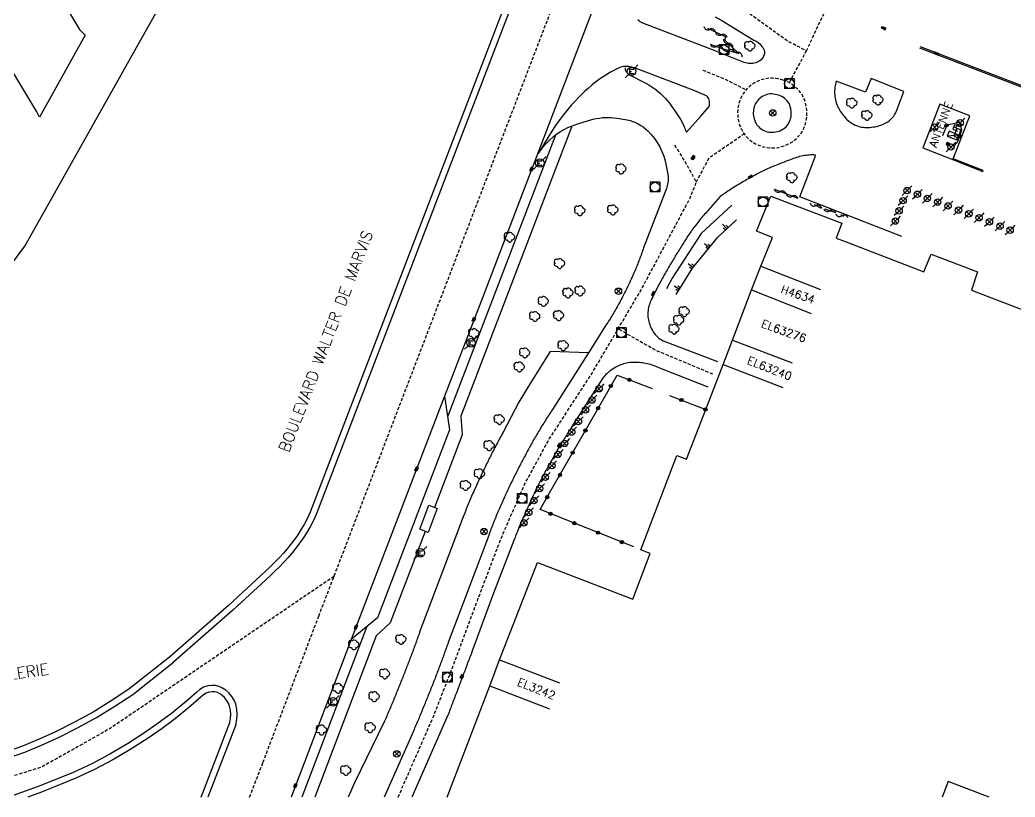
# Model space of a CAD drawing. Header units: millimetres. Extents: x 80999 to 82003, y 144000 to 145000.
# Drawn here: x 81649.6 to 81805.1, y 144000 to 144121.4 of the extents above; entities that cross this region are included whole.
import ezdxf
from ezdxf.enums import TextEntityAlignment as Align

# ---------------------------------------------------------------- set-up
doc = ezdxf.new("R2010")
doc.units = ezdxf.units.MM
doc.linetypes.add('DASHED', pattern=[0.75, 0.5, -0.25])
doc.layers.get('0').update_dxf_attribs({"linetype": 'CONTINUOUS'})
for name, color, linetype in [('W0001', 6, 'DASHED'), ('W0008', 7, 'CONTINUOUS'), ('W0100', 7, 'CONTINUOUS'), ('W0211', 2, 'CONTINUOUS'), ('W0300', 7, 'CONTINUOUS'), ('W0302', 3, 'CONTINUOUS'), ('W0310', 3, 'CONTINUOUS'), ('W0322', 7, 'CONTINUOUS'), ('W0400', 7, 'CONTINUOUS'), ('W0420', 7, 'CONTINUOUS'), ('W0430', 7, 'CONTINUOUS'), ('W0454', 7, 'CONTINUOUS'), ('W0469', 7, 'CONTINUOUS'), ('W0471', 7, 'CONTINUOUS'), ('W0984', 7, 'CONTINUOUS'), ('W0989', 7, 'CONTINUOUS'), ('W1102', 7, 'CONTINUOUS')]:
    doc.layers.add(name, color=color, linetype=linetype)
doc.styles.get("Standard").update_dxf_attribs({"font": 'romans.shx', "width": 0.85})

# ---------------------------------------------------------------- blocks, each defined once
blk = doc.blocks.new('T400')
for p, q in [((-0.15, 0.3), (0.15, 0.3)), ((-0.15, -0.25), (-0.15, 0.3)), ((-0.15, 0.15), (0.15, 0.15)), ((-0.15, 0), (0.15, 0)), ((0.15, 0.3), (0.15, -0.25)), ((-0.15, -0.15), (0.15, -0.15)), ((-0.15, -0.25), (-0.15, -0.3)), ((-0.15, -0.3), (0.15, -0.3)), ((0.15, -0.3), (0.15, -0.25))]:
    blk.add_line(p, q)
blk = doc.blocks.new('T300')
for p, q in [((-0.8, 0.51), (-0.86, 0.34)), ((-0.86, 0.34), (-0.86, 0.17)), ((-0.86, 0.17), (-0.74, 0.06)), ((-0.69, 0.63), (-0.8, 0.51)), ((-0.8, -0.06), (-0.74, 0.06)), ((-0.74, 0.06), (-0.69, 0.11)), ((-0.57, 0.69), (-0.69, 0.63)), ((-0.46, 0.69), (-0.57, 0.69)), ((-0.29, 0.63), (-0.46, 0.69)), ((-0.29, 0.63), (-0.17, 0.74)), ((-0.23, 0.57), (-0.29, 0.63)), ((-0.17, 0.74), (-0.06, 0.8)), ((-0.06, 0.8), (0.06, 0.8)), ((0.06, 0.8), (0.23, 0.74)), ((0.23, 0.74), (0.34, 0.63)), ((0.34, 0.63), (0.4, 0.51)), ((0.46, 0.46), (0.34, 0.46)), ((0.4, 0.51), (0.4, 0.46)), ((0.57, 0.4), (0.46, 0.46)), ((0.57, 0.4), (0.69, 0.29)), ((0.69, 0.29), (0.74, 0.17)), ((0.74, 0.06), (0.69, -0.17)), ((0.74, 0.17), (0.74, 0.06)), ((-0.8, -0.17), (-0.8, -0.06)), ((-0.8, -0.23), (-0.8, -0.17)), ((-0.74, -0.34), (-0.8, -0.23)), ((-0.69, -0.4), (-0.74, -0.34)), ((-0.51, -0.46), (-0.69, -0.4)), ((-0.4, -0.46), (-0.51, -0.46)), ((-0.4, -0.46), (-0.34, -0.46)), ((-0.34, -0.46), (-0.34, -0.4)), ((-0.34, -0.51), (-0.34, -0.46)), ((-0.29, -0.63), (-0.34, -0.51)), ((-0.17, -0.74), (-0.29, -0.63)), ((-0.06, -0.8), (-0.17, -0.74)), ((0.06, -0.8), (-0.06, -0.8)), ((0.17, -0.74), (0.06, -0.8)), ((0.23, -0.69), (0.17, -0.74)), ((0.29, -0.46), (0.23, -0.46)), ((0.29, -0.63), (0.23, -0.69)), ((0.46, -0.4), (0.29, -0.46)), ((0.34, -0.51), (0.29, -0.63)), ((0.34, -0.51), (0.34, -0.46)), ((0.57, -0.34), (0.46, -0.4)), ((0.63, -0.29), (0.57, -0.34)), ((0.69, -0.17), (0.63, -0.29))]:
    blk.add_line(p, q)
blk = doc.blocks.new('T471')
for p, q in [((-0.333334, 0.333334), (-0.333334, -0.333334)), ((-0.333334, 0.333334), (0.333334, 0.333334)), ((-0.333334, 0), (0, 0)), ((0.500001, 0.500001), (1.000002, 1.000002)), ((-0.500001, -0.500001), (-1.000002, -1.000002)), ((-0.333334, -0.333334), (0.333334, -0.333334))]:
    blk.add_line(p, q)
blk.add_ellipse((0, 0), major_axis=(0.471405, 0.471405), ratio=1, start_param=5.4977871438, end_param=11.780972451)
blk = doc.blocks.new('T430')
at = {"flags": 128}
for points in [[(-0.4, 2.1), (0.4, 2.1)], [(-0.4, 2.1), (-0.4, 1.3)], [(-0.4, 1.7), (0, 1.7)], [(0.8, 0.8), (-0.8, 0.8)], [(-0.8, 0.8), (-0.8, 0)], [(0.8, 0.8), (-0.8, 0)], [(-0.8, 0), (0.8, 0)], [(-0.4, 1.3), (0.4, 1.3)], [(0.8, 0), (0.8, 0.8)]]:
    blk.add_lwpolyline(points, dxfattribs=at)
blk = doc.blocks.new('T420')
for p, q in [((0.75, 0.75), (-0.75, 0.75)), ((-0.75, 0.75), (-0.75, -0.75)), ((0.75, 0.75), (0.75, -0.75)), ((0.75, -0.75), (-0.75, -0.75))]:
    blk.add_line(p, q)
blk.add_ellipse((0, 0), major_axis=(-0.53, 0.53), ratio=1, start_param=3.926991, end_param=10.210176)
blk = doc.blocks.new('T454')
for p, q in [((-0.25, 0.25), (0.25, -0.25)), ((-0.25, -0.25), (0.25, 0.25)), ((0.75, 0.75), (0.375, 0.375)), ((-0.375, -0.375), (-0.75, -0.75))]:
    blk.add_line(p, q)
blk.add_ellipse((0, 0), major_axis=(0.354, 0.354), ratio=1, start_param=5.497787143782138, end_param=11.78097245096172)
blk = doc.blocks.new('t322o')
at = {"color": 0, "linetype": 'Continuous'}
for radius in [0.25, 0.15]:
    blk.add_circle((0, 0), radius, dxfattribs=at)
blk = doc.blocks.new('t310o')
at = {"color": 0, "linetype": 'Continuous'}
for centre, start, end in [((-0.5, 0.38), 216.8699, 323.1304), ((0.5, -0.37), 36.8699, 143.1303)]:
    blk.add_arc(centre, 0.625, start, end, dxfattribs=at)
blk = doc.blocks.new('t211o')
at = {"color": 0, "linetype": 'Continuous'}
for p, q in [((-0.29, 0.5), (-0.29, 0)), ((0, 1), (0, 0)), ((0.29, 0.5), (0.29, 0))]:
    blk.add_line(p, q, dxfattribs=at)
blk = doc.blocks.new('T469')
at = {"color": 0, "linetype": 'Continuous', "flags": 128}
for points in [[(-0.35, 0.35), (0.35, -0.35)], [(-0.35, -0.35), (0.35, 0.35)]]:
    blk.add_lwpolyline(points, dxfattribs=at)
at = {"color": 0, "linetype": 'Continuous'}
blk.add_circle((0, 0), 0.5, dxfattribs=at)

msp = doc.modelspace()

# ---------------------------------------------------------------- linework, layer by layer
at = {"layer": 'W0001', "flags": 128}
for points in [[(81772.49, 144116.55), (81776.19, 144124.51), (81772.59, 144128.91), (81770.32, 144131.28), (81767.57, 144133.54), (81763.14, 144137.3)], [(81769.81, 144111.6), (81772.49, 144116.55), (81769.48, 144118.12), (81765.51, 144120.97), (81760.53, 144124.63)], [(81756.29, 144113.56), (81759.8, 144112.14), (81763.06, 144110.47)], [(81755.29, 144096.08), (81757.29, 144099.87), (81762.73, 144103.61)], [(81708.68, 144000), (81708.89, 144000.46), (81714.2, 144012.58), (81717.13, 144020.09), (81721.12, 144030.81), (81724.76, 144040.38), (81728.44, 144048.85), (81732.36, 144056.03), (81738.83, 144065.95), (81746.75, 144079.4), (81754.3, 144093.56), (81755.29, 144096.08), (81753.5, 144099.3), (81751.86, 144101.95)], [(81757.88, 144066.05), (81748.95, 144069.78), (81743.06, 144073.12)], [(81698.67, 144034.47), (81663.67, 144010.7), (81652.96, 144004.67), (81641.98, 144001.21)]]:
    msp.add_lwpolyline(points, dxfattribs=at)
at = {"layer": 'W0001'}
msp.add_lwpolyline([(81685.49, 144000), (81687.57, 144005.42), (81696.29, 144028.27), (81696.29, 144028.27), (81709.73, 144063.28), (81709.73, 144063.28), (81715.95, 144079.47), (81733.28, 144124.66)], dxfattribs=at)
at = {"layer": 'W0001', "flags": 128}
msp.add_lwpolyline([(81768.84, 144111.98), (81768.49, 144112.08), (81768.1, 144112.17), (81767.66, 144112.24), (81767.19, 144112.28), (81766.68, 144112.28), (81766.15, 144112.21), (81765.63, 144112.09), (81765.18, 144111.94), (81764.76, 144111.76), (81764.35, 144111.55), (81763.96, 144111.29), (81763.58, 144110.99), (81763.22, 144110.66), (81762.9, 144110.28), (81762.61, 144109.87), (81762.36, 144109.45), (81762.17, 144109.04), (81762.02, 144108.63), (81761.89, 144108.21), (81761.8, 144107.79), (81761.75, 144107.35), (81761.72, 144106.92), (81761.74, 144106.49), (81761.78, 144106.06), (81761.86, 144105.65), (81761.96, 144105.24), (81762.1, 144104.83), (81762.27, 144104.42), (81762.48, 144104), (81762.73, 144103.61), (81763.02, 144103.24), (81763.34, 144102.91), (81763.68, 144102.6), (81764.05, 144102.33), (81764.44, 144102.1), (81764.84, 144101.9), (81765.28, 144101.72), (81765.74, 144101.57), (81766.21, 144101.47), (81766.69, 144101.41), (81767.17, 144101.39), (81767.65, 144101.42), (81768.13, 144101.49), (81768.6, 144101.6), (81769.04, 144101.74), (81769.47, 144101.92), (81769.88, 144102.12), (81770.28, 144102.37), (81770.66, 144102.66), (81771.02, 144102.98), (81771.34, 144103.34), (81771.64, 144103.73), (81771.89, 144104.14), (81772.11, 144104.58), (81772.29, 144105.04), (81772.42, 144105.5), (81772.51, 144105.97), (81772.56, 144106.43), (81772.57, 144106.87), (81772.54, 144107.31), (81772.49, 144107.72), (81772.41, 144108.12), (81772.31, 144108.5), (81772.17, 144108.94), (81771.94, 144109.48), (81771.61, 144109.99), (81771.29, 144110.38), (81771, 144110.68), (81770.72, 144110.94), (81770.33, 144111.26), (81769.81, 144111.6), (81769.25, 144111.84)], close=True, dxfattribs=at)
at = {"layer": 'W0008'}
msp.add_line((81667.22, 144016.04), (81673.59, 144021.09), dxfattribs=at)
for points in [[(81727.62, 144126.83), (81695.87, 144044.16), (81695.44, 144043.18), (81694.95, 144042.24), (81694.41, 144041.33), (81693.84, 144040.43), (81693.3, 144039.65), (81692.73, 144038.9), (81692.14, 144038.16), (81691.52, 144037.45), (81690.84, 144036.7), (81690.13, 144035.98), (81689.41, 144035.27), (81688.67, 144034.58), (81682.87, 144029.18), (81673.59, 144021.09)], [(81738.92, 144122.51), (81721.59, 144077.31), (81715.94, 144062.6), (81716.72, 144057.37), (81705.47, 144028.02), (81701.36, 144024.63), (81693.2, 144003.27), (81691.95, 144000)], [(81735.82, 144104.8), (81735.75, 144104.62), (81718.48, 144059.5), (81718.7, 144056.59), (81714.36, 144045.26)], [(81733.26, 144103.42), (81716.41, 144059.42)], [(81712.91, 144041.5), (81707.43, 144027.23), (81705.28, 144025.17), (81695.66, 144000)], [(81703.82, 144026.66), (81693.62, 144000)], [(81683.31, 144011.31), (81683.5, 144012.1), (81683.56, 144012.9), (81683.5, 144013.7), (81683.31, 144014.49), (81683.06, 144015.13), (81682.7, 144015.72), (81682.26, 144016.26), (81681.75, 144016.72), (81681.26, 144017.03), (81680.73, 144017.27), (81680.17, 144017.42), (81679.58, 144017.45), (81678.93, 144017.36), (81678.3, 144017.15), (81677.73, 144016.82), (81677.23, 144016.4)], [(81647.65, 144006.07), (81650.34, 144007.04), (81652.99, 144008.12), (81655.6, 144009.3), (81658.6, 144010.81), (81661.54, 144012.44), (81664.42, 144014.18), (81667.22, 144016.04)], [(81677.23, 144016.4), (81675.29, 144014.7), (81673.28, 144013.08), (81671.21, 144011.53), (81669.08, 144010.06), (81666.4, 144008.34), (81663.65, 144006.72), (81660.84, 144005.21), (81657.94, 144003.86), (81652.6, 144001.69), (81647.8, 144000)], [(81683.31, 144011.31), (81678.98, 144000)]]:
    msp.add_lwpolyline(points, dxfattribs=at)
at = {"layer": 'W0008', "flags": 128}
for points in [[(81757.54, 144116.82), (81746.94, 144120.9), (81746.73, 144121), (81746.52, 144121.11), (81746.33, 144121.25), (81746.15, 144121.4)], [(81759.25, 144121.28), (81759.25, 144121.28), (81759.25, 144121.28), (81764.26, 144118.25), (81764.51, 144118.13), (81764.75, 144118), (81764.97, 144117.84), (81765.18, 144117.66), (81765.38, 144117.46), (81765.53, 144117.27), (81765.67, 144117.08), (81765.78, 144116.87), (81765.87, 144116.65), (81765.91, 144116.4), (81765.91, 144116.12), (81765.85, 144115.85), (81765.74, 144115.6), (81765.58, 144115.36), (81765.41, 144115.17), (81765.22, 144115.02), (81765.01, 144114.89), (81764.78, 144114.78), (81764.55, 144114.69), (81764.33, 144114.63), (81764.11, 144114.59), (81763.89, 144114.57), (81763.67, 144114.57), (81763.43, 144114.59), (81763.2, 144114.62), (81762.97, 144114.67), (81762.75, 144114.74), (81757.54, 144116.82)], [(81758.24, 144121.88), (81759.25, 144121.28)], [(81790.16, 144117.01), (81807.53, 144110.37), (81823.17, 144104.33), (81838.08, 144098.65), (81849.22, 144094.34), (81860.16, 144090.14)], [(81790.25, 144117.24), (81807.62, 144110.6), (81823.25, 144104.56), (81838.17, 144098.88), (81849.31, 144094.57), (81860.25, 144090.37)], [(81755.05, 144110.3), (81745.6, 144113.91), (81745.18, 144114.04), (81744.75, 144114.12), (81744.34, 144114.14), (81743.92, 144114.12), (81743.69, 144114.07), (81743.47, 144114), (81742.97, 144113.79), (81742.47, 144113.56), (81741.87, 144113.24), (81741.28, 144112.89), (81740.7, 144112.52), (81740.13, 144112.13), (81739.54, 144111.69), (81738.97, 144111.23), (81738.41, 144110.75), (81737.87, 144110.25), (81737.05, 144109.44), (81736.24, 144108.62), (81735.78, 144108.11), (81735.33, 144107.57), (81734.29, 144106.25), (81733.29, 144104.9), (81732.68, 144104.02), (81732.11, 144103.1), (81730.68, 144100.71)], [(81753.14, 144105.31), (81753.14, 144105.31), (81753.36, 144104.72), (81753.46, 144104.51), (81753.56, 144104.29), (81753.65, 144104.07), (81753.74, 144103.85), (81755.98, 144106.35), (81757.26, 144107.85), (81757.34, 144108.15), (81757.36, 144108.46), (81757.34, 144108.67), (81757.29, 144108.88), (81757.22, 144109.08), (81757.06, 144109.33), (81756.86, 144109.55), (81755.05, 144110.3)], [(81730.44, 144100.39), (81731.01, 144101.14), (81731.63, 144101.86), (81732.28, 144102.54), (81732.97, 144103.18), (81733.49, 144103.6), (81734.04, 144103.97), (81734.62, 144104.29), (81735.22, 144104.57), (81736.06, 144104.89), (81736.91, 144105.2), (81737.76, 144105.48), (81738.62, 144105.74), (81739.12, 144105.87), (81739.62, 144105.98), (81740.13, 144106.07), (81740.64, 144106.13), (81741.3, 144106.16), (81741.95, 144106.13), (81743.22, 144105.98), (81744.47, 144105.77), (81744.92, 144105.66), (81745.36, 144105.53), (81745.79, 144105.36), (81746.21, 144105.16), (81746.61, 144104.93), (81746.99, 144104.67), (81747.36, 144104.39), (81747.7, 144104.08), (81748.24, 144103.51), (81748.73, 144102.89), (81749.18, 144102.25), (81749.57, 144101.56), (81749.91, 144100.85), (81750.19, 144100.12), (81750.41, 144099.36), (81750.57, 144098.59)], [(81787.37, 144087.58), (81778.43, 144091.06), (81771.45, 144093.76), (81773.85, 144100.03), (81773.88, 144100.29), (81773.63, 144100.3), (81773.39, 144100.3), (81773.15, 144100.3), (81772.9, 144100.29), (81772.66, 144100.27), (81772.42, 144100.24), (81772.17, 144100.2), (81771.93, 144100.16), (81771.68, 144100.1), (81771.42, 144100.04), (81771.17, 144099.97), (81770.93, 144099.89), (81770.68, 144099.81), (81770.43, 144099.73), (81770.19, 144099.64), (81769.95, 144099.55), (81769.7, 144099.45), (81769.46, 144099.36), (81769.22, 144099.27), (81768.98, 144099.18), (81768.74, 144099.09), (81768.51, 144099), (81768.27, 144098.91), (81768.04, 144098.82), (81767.81, 144098.73), (81767.57, 144098.63), (81767.34, 144098.54), (81767.11, 144098.44), (81766.88, 144098.35), (81766.65, 144098.25), (81766.42, 144098.15), (81766.19, 144098.04), (81765.96, 144097.94), (81765.75, 144097.83), (81765.53, 144097.73), (81765.31, 144097.62), (81765.1, 144097.51), (81764.88, 144097.4), (81764.67, 144097.29), (81764.46, 144097.17), (81764.25, 144097.05), (81764.04, 144096.94), (81763.83, 144096.82), (81763.61, 144096.7), (81763.4, 144096.58), (81763.18, 144096.46), (81762.97, 144096.33), (81762.75, 144096.21), (81762.54, 144096.08), (81762.32, 144095.95), (81762.11, 144095.82), (81761.9, 144095.69), (81761.68, 144095.56), (81761.47, 144095.43), (81761.26, 144095.3), (81761.05, 144095.17), (81760.84, 144095.04), (81760.63, 144094.9), (81760.43, 144094.77), (81760.22, 144094.64), (81760.01, 144094.5), (81759.81, 144094.36), (81759.6, 144094.23), (81759.4, 144094.09), (81759.19, 144093.95), (81758.99, 144093.81), (81757.55, 144092.14), (81757.39, 144091.96), (81757.22, 144091.78), (81757.06, 144091.59), (81756.9, 144091.41), (81756.74, 144091.23), (81756.58, 144091.04), (81756.42, 144090.86), (81756.26, 144090.67), (81756.11, 144090.48), (81755.95, 144090.3), (81755.8, 144090.11), (81755.64, 144089.92), (81755.49, 144089.73), (81755.34, 144089.53), (81755.19, 144089.34), (81755.04, 144089.15), (81754.9, 144088.95), (81754.75, 144088.76), (81754.6, 144088.56), (81754.45, 144088.35), (81754.3, 144088.14), (81754.15, 144087.92), (81754.01, 144087.71), (81753.87, 144087.49), (81753.73, 144087.27), (81753.59, 144087.05), (81753.45, 144086.83), (81753.31, 144086.61), (81753.17, 144086.39), (81753.03, 144086.17), (81752.89, 144085.95), (81752.76, 144085.74), (81752.63, 144085.53), (81752.5, 144085.32), (81752.37, 144085.1), (81752.24, 144084.89), (81752.1, 144084.68), (81751.97, 144084.46), (81751.85, 144084.25), (81751.72, 144084.03), (81751.59, 144083.82), (81751.46, 144083.61), (81751.33, 144083.39), (81751.2, 144083.18), (81751.08, 144082.96), (81750.95, 144082.74), (81750.83, 144082.53), (81750.7, 144082.31), (81750.57, 144082.09), (81750.45, 144081.88), (81750.32, 144081.66), (81750.2, 144081.44), (81750.08, 144081.22), (81749.96, 144081), (81749.84, 144080.78), (81749.71, 144080.56), (81749.59, 144080.34), (81749.47, 144080.12), (81748.6, 144078.42), (81748.47, 144078.16), (81748.34, 144077.9), (81748.21, 144077.64), (81748.11, 144077.41), (81748.02, 144077.19), (81747.94, 144076.96), (81747.87, 144076.72), (81747.82, 144076.49), (81747.77, 144076.25), (81747.74, 144076.01), (81747.71, 144075.77), (81747.7, 144075.52), (81747.7, 144075.27), (81747.72, 144075.02), (81747.75, 144074.78), (81747.79, 144074.54), (81747.84, 144074.3), (81747.91, 144074.06), (81747.99, 144073.82), (81748.07, 144073.59), (81748.17, 144073.35), (81748.29, 144073.12), (81748.41, 144072.9), (81748.55, 144072.68), (81748.7, 144072.47), (81748.85, 144072.27), (81749.03, 144072.07), (81749.21, 144071.88), (81749.41, 144071.71), (81749.63, 144071.55), (81749.85, 144071.4), (81750.08, 144071.27), (81758.6, 144068.05)], [(81750.57, 144098.59), (81750.89, 144097.01), (81750.89, 144096.76), (81750.88, 144096.5), (81750.86, 144096.26), (81750.83, 144096.01), (81750.79, 144095.76), (81750.74, 144095.52), (81750.68, 144095.28), (81750.6, 144095.04), (81750.52, 144094.8), (81747.05, 144085.81), (81746.97, 144085.58), (81746.89, 144085.35), (81746.81, 144085.12), (81746.72, 144084.89), (81746.64, 144084.66), (81746.56, 144084.43), (81746.47, 144084.2), (81746.38, 144083.97), (81746.29, 144083.74), (81746.21, 144083.52), (81746.12, 144083.29), (81746.03, 144083.06), (81745.93, 144082.84), (81745.84, 144082.61), (81745.75, 144082.39), (81745.65, 144082.16), (81745.56, 144081.94), (81745.46, 144081.71), (81745.36, 144081.49), (81745.27, 144081.26), (81745.16, 144081.03), (81745.06, 144080.81), (81744.96, 144080.58), (81744.85, 144080.35), (81744.75, 144080.13), (81744.64, 144079.9), (81744.53, 144079.68), (81744.42, 144079.45), (81744.31, 144079.23), (81744.2, 144079.01), (81744.08, 144078.78), (81743.97, 144078.56), (81743.85, 144078.34), (81743.74, 144078.12), (81743.62, 144077.9), (81743.5, 144077.68), (81743.39, 144077.46), (81743.26, 144077.23), (81743.14, 144077), (81743.01, 144076.78), (81742.89, 144076.56), (81742.76, 144076.33), (81742.63, 144076.11), (81742.51, 144075.89), (81742.38, 144075.66), (81742.24, 144075.44), (81742.11, 144075.22), (81741.98, 144075), (81741.85, 144074.78), (81741.71, 144074.56), (81741.58, 144074.34), (81741.44, 144074.13), (81741.3, 144073.91), (81741.16, 144073.69), (81738.43, 144069.38), (81732.81, 144060.55), (81732.67, 144060.34), (81732.53, 144060.13), (81732.39, 144059.91), (81732.25, 144059.7), (81732.11, 144059.49), (81731.97, 144059.27), (81731.84, 144059.06), (81731.7, 144058.84), (81731.56, 144058.63), (81731.43, 144058.41), (81731.29, 144058.19), (81731.16, 144057.97), (81731.03, 144057.76), (81730.89, 144057.54), (81730.76, 144057.32), (81730.63, 144057.1), (81730.5, 144056.88), (81730.37, 144056.66), (81730.24, 144056.44), (81730.11, 144056.22), (81729.98, 144056), (81729.86, 144055.78), (81729.73, 144055.56), (81729.61, 144055.34), (81729.48, 144055.12), (81729.36, 144054.89), (81729.23, 144054.67), (81729.17, 144054.56), (81729.11, 144054.45), (81728.99, 144054.23), (81728.87, 144054), (81728.75, 144053.78), (81728.63, 144053.55), (81728.51, 144053.33), (81728.39, 144053.11), (81728.27, 144052.88), (81728.15, 144052.66), (81728.03, 144052.43), (81727.92, 144052.2), (81727.8, 144051.98), (81727.68, 144051.75), (81727.57, 144051.53), (81727.45, 144051.3), (81727.34, 144051.07), (81727.22, 144050.84), (81727.11, 144050.62), (81726.99, 144050.39), (81726.88, 144050.16), (81726.77, 144049.93), (81726.66, 144049.71), (81726.54, 144049.48), (81726.43, 144049.25), (81726.32, 144049.02), (81726.21, 144048.79), (81726.1, 144048.56), (81725.99, 144048.34), (81725.89, 144048.11), (81725.78, 144047.88), (81725.67, 144047.65), (81725.56, 144047.42), (81725.46, 144047.19), (81725.35, 144046.96), (81725.24, 144046.72), (81725.14, 144046.49), (81725.04, 144046.26), (81724.93, 144046.03), (81724.83, 144045.8), (81724.73, 144045.57), (81724.62, 144045.33), (81724.52, 144045.1), (81724.42, 144044.87), (81724.32, 144044.64), (81724.22, 144044.4), (81724.13, 144044.17), (81724.03, 144043.94), (81723.93, 144043.71), (81723.84, 144043.47), (81723.74, 144043.24), (81723.65, 144043), (81723.56, 144042.77), (81723.46, 144042.54), (81723.37, 144042.3), (81723.28, 144042.07), (81723.19, 144041.83), (81723.1, 144041.59), (81723.01, 144041.36), (81722.92, 144041.12), (81722.84, 144040.88), (81716.51, 144024.13), (81716.43, 144023.9), (81716.35, 144023.66), (81716.26, 144023.43), (81716.18, 144023.2), (81716.1, 144022.96), (81716.01, 144022.73), (81715.93, 144022.5), (81715.84, 144022.26), (81715.76, 144022.03), (81715.67, 144021.8), (81715.59, 144021.57), (81715.5, 144021.33), (81715.42, 144021.1), (81715.33, 144020.87), (81715.24, 144020.64), (81715.16, 144020.4), (81715.07, 144020.17), (81714.98, 144019.94), (81714.89, 144019.71), (81714.81, 144019.48), (81714.72, 144019.25), (81714.63, 144019.02), (81714.54, 144018.78), (81714.45, 144018.55), (81714.36, 144018.32), (81714.27, 144018.09), (81714.18, 144017.86), (81714.09, 144017.63), (81714, 144017.4), (81713.91, 144017.17), (81713.81, 144016.94), (81713.72, 144016.71), (81713.63, 144016.48), (81713.54, 144016.25), (81713.45, 144016.02), (81713.35, 144015.79), (81713.26, 144015.56), (81713.17, 144015.33), (81713.08, 144015.1), (81712.98, 144014.88), (81712.89, 144014.65), (81712.8, 144014.42), (81712.7, 144014.19), (81712.61, 144013.96), (81712.52, 144013.73), (81712.42, 144013.5), (81712.33, 144013.27), (81712.23, 144013.04), (81712.14, 144012.82), (81712.04, 144012.59), (81711.95, 144012.36), (81711.85, 144012.13), (81711.75, 144011.9), (81711.66, 144011.68), (81711.56, 144011.45), (81711.47, 144011.22), (81711.37, 144010.99), (81711.27, 144010.76), (81711.17, 144010.54), (81711.08, 144010.31), (81710.98, 144010.08), (81710.88, 144009.85), (81706.53, 144000)], [(81738.42, 144069.39), (81732.43, 144069.58), (81729.05, 144064.2), (81727.54, 144061.68), (81725.1, 144056.99), (81724.95, 144056.73), (81724.82, 144056.5), (81724.69, 144056.27), (81724.56, 144056.03), (81724.44, 144055.8), (81724.31, 144055.56), (81724.19, 144055.33), (81724.06, 144055.09), (81723.94, 144054.86), (81723.82, 144054.62), (81723.7, 144054.39), (81723.58, 144054.15), (81723.45, 144053.92), (81723.33, 144053.68), (81723.22, 144053.45), (81723.1, 144053.21), (81722.98, 144052.98), (81722.86, 144052.74), (81722.74, 144052.51), (81722.63, 144052.27), (81722.51, 144052.04), (81722.39, 144051.8), (81722.28, 144051.56), (81722.16, 144051.33), (81722.05, 144051.09), (81721.93, 144050.85), (81721.82, 144050.61), (81721.7, 144050.37), (81721.59, 144050.13), (81721.48, 144049.89), (81721.36, 144049.65), (81721.25, 144049.41), (81721.14, 144049.17), (81721.03, 144048.93), (81720.92, 144048.69), (81720.81, 144048.45), (81720.7, 144048.21), (81720.59, 144047.97), (81720.49, 144047.72), (81720.38, 144047.48), (81720.27, 144047.24), (81720.16, 144046.99), (81720.06, 144046.75), (81719.95, 144046.5), (81719.85, 144046.25), (81719.75, 144046.01), (81719.64, 144045.76), (81719.54, 144045.51), (81719.44, 144045.27), (81719.34, 144045.02), (81719.24, 144044.77), (81719.14, 144044.52), (81719.04, 144044.27), (81718.94, 144044.02), (81718.85, 144043.77), (81718.75, 144043.52), (81718.66, 144043.27), (81718.56, 144043.02), (81718.47, 144042.77), (81718.39, 144042.55), (81712.05, 144025.76), (81711.95, 144025.47), (81711.87, 144025.25), (81711.79, 144025.02), (81711.71, 144024.79), (81711.62, 144024.56), (81711.54, 144024.34), (81711.46, 144024.11), (81711.38, 144023.88), (81711.3, 144023.66), (81711.21, 144023.43), (81711.13, 144023.21), (81711.05, 144022.98), (81710.96, 144022.75), (81710.88, 144022.53), (81710.8, 144022.3), (81710.71, 144022.08), (81710.63, 144021.85), (81710.54, 144021.63), (81710.46, 144021.4), (81710.37, 144021.18), (81710.28, 144020.95), (81710.2, 144020.73), (81710.11, 144020.5), (81710.02, 144020.28), (81709.93, 144020.05), (81709.85, 144019.83), (81709.76, 144019.6), (81709.67, 144019.37), (81709.58, 144019.15), (81709.49, 144018.92), (81709.4, 144018.69), (81709.31, 144018.47), (81709.22, 144018.24), (81709.13, 144018.02), (81709.04, 144017.79), (81708.95, 144017.57), (81708.86, 144017.34), (81708.77, 144017.12), (81708.68, 144016.89), (81708.58, 144016.67), (81708.49, 144016.44), (81708.4, 144016.21), (81708.31, 144015.99), (81708.22, 144015.77), (81708.12, 144015.54), (81708.03, 144015.32), (81707.94, 144015.09), (81707.84, 144014.87), (81707.75, 144014.64), (81707.66, 144014.42), (81707.56, 144014.19), (81707.47, 144013.97), (81707.38, 144013.75), (81707.28, 144013.52), (81707.19, 144013.3), (81707.09, 144013.07), (81707, 144012.85), (81706.9, 144012.63), (81706.81, 144012.4), (81706.71, 144012.18), (81706.62, 144011.96), (81706.53, 144011.75), (81701.85, 144002.24), (81700.88, 144000)], [(81757.15, 144064.04), (81749.58, 144067), (81749.34, 144067.12), (81749.1, 144067.22), (81748.86, 144067.32), (81748.61, 144067.41), (81748.37, 144067.49), (81748.12, 144067.56), (81747.86, 144067.63), (81747.61, 144067.68), (81747.35, 144067.73), (81747.1, 144067.78), (81746.86, 144067.81), (81746.61, 144067.85), (81746.36, 144067.87), (81746.12, 144067.89), (81745.87, 144067.91), (81745.62, 144067.91), (81745.37, 144067.91), (81745.13, 144067.9), (81744.88, 144067.87), (81744.63, 144067.83), (81744.39, 144067.79), (81744.15, 144067.73), (81743.91, 144067.67), (81743.68, 144067.59), (81743.46, 144067.51), (81743.23, 144067.41), (81743.01, 144067.31), (81742.8, 144067.2), (81742.58, 144067.08), (81742.37, 144066.96), (81742.15, 144066.81), (81741.94, 144066.66), (81741.73, 144066.51), (81741.53, 144066.34), (81741.34, 144066.17), (81741.15, 144065.99), (81740.97, 144065.8), (81740.8, 144065.6), (81740.64, 144065.4), (81735.68, 144057.62), (81735.55, 144057.42), (81735.42, 144057.21), (81735.28, 144057.01), (81735.15, 144056.8), (81735.02, 144056.6), (81734.89, 144056.39), (81734.76, 144056.19), (81734.63, 144055.98), (81734.51, 144055.77), (81734.38, 144055.57), (81734.25, 144055.36), (81734.13, 144055.15), (81733.99, 144054.93), (81733.87, 144054.71), (81733.74, 144054.49), (81733.61, 144054.27), (81733.48, 144054.05), (81733.35, 144053.83), (81733.23, 144053.61), (81733.1, 144053.39), (81732.98, 144053.17), (81732.85, 144052.95), (81732.73, 144052.73), (81732.6, 144052.5), (81732.48, 144052.28), (81732.35, 144052.06), (81732.23, 144051.83), (81732.1, 144051.61), (81731.98, 144051.39), (81731.86, 144051.16), (81731.73, 144050.94), (81731.61, 144050.72), (81731.49, 144050.49), (81731.37, 144050.27), (81731.25, 144050.04), (81731.13, 144049.81), (81731.01, 144049.59), (81730.89, 144049.36), (81730.77, 144049.13), (81730.66, 144048.91), (81730.55, 144048.68), (81730.44, 144048.46), (81730.33, 144048.23), (81730.22, 144048), (81730.11, 144047.78), (81730, 144047.55), (81729.89, 144047.32), (81729.78, 144047.09), (81729.67, 144046.87), (81729.57, 144046.64), (81729.46, 144046.41), (81729.35, 144046.18), (81729.25, 144045.95), (81729.14, 144045.72), (81729.04, 144045.49), (81728.94, 144045.26), (81728.83, 144045.03), (81728.73, 144044.8), (81728.63, 144044.57), (81728.53, 144044.34), (81728.42, 144044.11), (81728.32, 144043.88), (81728.22, 144043.65), (81728.12, 144043.41), (81728.02, 144043.18), (81727.92, 144042.94), (81727.82, 144042.7), (81727.72, 144042.47), (81727.62, 144042.23), (81727.52, 144041.99), (81727.42, 144041.75), (81727.33, 144041.51), (81727.23, 144041.27), (81727.13, 144041.04), (81727.04, 144040.8), (81726.95, 144040.56), (81726.85, 144040.32), (81726.76, 144040.07), (81723.59, 144031.84), (81720.22, 144022.69), (81720.13, 144022.45), (81720.04, 144022.21), (81719.95, 144021.98), (81719.86, 144021.74), (81719.77, 144021.5), (81719.68, 144021.26), (81719.59, 144021.03), (81719.5, 144020.79), (81719.41, 144020.55), (81719.32, 144020.31), (81719.23, 144020.08), (81719.14, 144019.84), (81719.05, 144019.6), (81718.96, 144019.36), (81718.87, 144019.13), (81718.78, 144018.89), (81718.69, 144018.65), (81718.6, 144018.41), (81718.51, 144018.18), (81718.42, 144017.94), (81718.33, 144017.71), (81718.25, 144017.48), (81718.16, 144017.24), (81718.07, 144017.01), (81717.98, 144016.77), (81717.89, 144016.54), (81717.8, 144016.3), (81717.71, 144016.07), (81717.62, 144015.84), (81717.53, 144015.6), (81717.44, 144015.37), (81717.35, 144015.13), (81717.26, 144014.9), (81717.17, 144014.66), (81717.08, 144014.43), (81716.99, 144014.2), (81716.91, 144013.96), (81716.82, 144013.73), (81716.73, 144013.49), (81716.64, 144013.26), (81716.55, 144013.03), (81716.46, 144012.79), (81710.84, 144000)], [(81715.94, 144062.6), (81701.36, 144024.63)]]:
    msp.add_lwpolyline(points, dxfattribs=at)
msp.add_lwpolyline([(81744.14, 144113.93), (81744.15, 144113.76), (81744.18, 144113.59), (81744.21, 144113.48), (81744.27, 144113.38), (81744.53, 144113.07), (81744.65, 144112.96), (81744.93, 144112.79), (81745.07, 144112.71), (81746.87, 144111.8), (81747.37, 144111.53), (81747.86, 144111.24), (81748.34, 144110.93), (81748.8, 144110.61), (81749.24, 144110.27), (81749.66, 144109.91), (81750.06, 144109.53), (81750.45, 144109.14), (81750.84, 144108.7), (81751.19, 144108.24), (81752.04, 144107.02), (81752.86, 144105.78), (81753.14, 144105.31, -0.016373)], format="xyb", dxfattribs=at)
for points in [[(81777.06, 144111.59), (81777, 144111.35), (81776.96, 144111.11), (81776.92, 144110.87), (81776.9, 144110.62), (81776.88, 144110.38), (81776.88, 144110.14), (81776.89, 144109.89), (81776.91, 144109.65), (81776.93, 144109.4), (81776.97, 144109.16), (81777.02, 144108.92), (81777.08, 144108.68), (81777.15, 144108.44), (81777.23, 144108.21), (81777.31, 144107.99), (81777.41, 144107.77), (81777.52, 144107.55), (81777.63, 144107.34), (81777.76, 144107.13), (81777.9, 144106.92), (81778.04, 144106.72), (81778.2, 144106.53), (81778.36, 144106.34), (81778.52, 144106.15), (81778.69, 144105.97), (81778.87, 144105.81), (81779.05, 144105.64), (81779.24, 144105.49), (81779.44, 144105.35), (81779.65, 144105.21), (81779.86, 144105.09), (81780.08, 144104.98), (81780.32, 144104.88), (81780.57, 144104.79), (81780.83, 144104.71), (81781.09, 144104.66), (81781.35, 144104.62), (81781.61, 144104.6), (81781.87, 144104.59), (81782.14, 144104.59), (81782.4, 144104.61), (81782.67, 144104.64), (81782.93, 144104.67), (81783.18, 144104.71), (81783.42, 144104.76), (81783.66, 144104.82), (81783.89, 144104.88), (81784.12, 144104.96), (81784.35, 144105.04), (81784.57, 144105.14), (81784.78, 144105.25), (81785, 144105.37), (81785.2, 144105.5), (81785.41, 144105.65), (81785.61, 144105.82), (81785.79, 144105.99), (81785.96, 144106.18), (81786.12, 144106.38), (81786.26, 144106.59), (81786.39, 144106.81), (81786.5, 144107.04), (81786.6, 144107.29), (81787.69, 144110.22), (81782.59, 144112.22), (81781.72, 144110.09), (81777.13, 144111.83)], [(81768.12, 144109.63), (81767.87, 144109.71), (81767.61, 144109.77), (81767.36, 144109.81), (81767.1, 144109.83), (81766.84, 144109.83), (81766.58, 144109.8), (81766.31, 144109.73), (81766.06, 144109.65), (81765.82, 144109.55), (81765.59, 144109.43), (81765.37, 144109.29), (81765.18, 144109.13), (81764.99, 144108.96), (81764.82, 144108.77), (81764.67, 144108.55), (81764.54, 144108.32), (81764.43, 144108.08), (81764.34, 144107.85), (81764.27, 144107.61), (81764.22, 144107.37), (81764.19, 144107.14), (81764.18, 144106.9), (81764.18, 144106.66), (81764.21, 144106.41), (81764.25, 144106.17), (81764.32, 144105.93), (81764.4, 144105.68), (81764.49, 144105.45), (81764.61, 144105.23), (81764.74, 144105.03), (81764.88, 144104.84), (81765.04, 144104.67), (81765.22, 144104.51), (81765.42, 144104.37), (81765.63, 144104.24), (81765.85, 144104.13), (81766.11, 144104.02), (81766.37, 144103.94), (81766.63, 144103.88), (81766.89, 144103.85), (81767.15, 144103.84), (81767.41, 144103.86), (81767.67, 144103.9), (81767.94, 144103.96), (81768.2, 144104.04), (81768.45, 144104.14), (81768.68, 144104.26), (81768.9, 144104.4), (81769.1, 144104.55), (81769.29, 144104.72), (81769.46, 144104.9), (81769.61, 144105.11), (81769.75, 144105.33), (81769.87, 144105.57), (81769.96, 144105.82), (81770.04, 144106.07), (81770.08, 144106.32), (81770.11, 144106.57), (81770.11, 144106.83), (81770.1, 144107.08), (81770.07, 144107.33), (81770.02, 144107.58), (81769.95, 144107.83), (81769.87, 144108.08), (81769.77, 144108.32), (81769.63, 144108.54), (81769.47, 144108.74), (81769.29, 144108.92), (81769.1, 144109.1), (81768.88, 144109.28), (81768.64, 144109.44), (81768.38, 144109.55)], [(81800.1, 144097.89), (81795.4, 144099.72), (81798.01, 144106.44), (81793.3, 144108.25), (81790.67, 144101.4), (81795.47, 144099.52), (81800.03, 144097.74)]]:
    msp.add_lwpolyline(points, close=True, dxfattribs=at)
at = {"layer": 'W0100'}
msp.add_line((81652.68, 144106.22), (81652.25, 144107.03), dxfattribs=at)
for points in [[(81652.25, 144107.03), (81628.96, 144145.84), (81639.58, 144152.12), (81658.91, 144119.92)], [(81658.91, 144119.92), (81659.78, 144119.02), (81652.68, 144106.22)]]:
    msp.add_lwpolyline(points, dxfattribs=at)
at = {"layer": 'W0100', "flags": 128}
for points in [[(81795.98, 144104.43), (81795.53, 144103.24), (81796.23, 144102.98), (81796.6, 144104.24)], [(81712.06, 144041.83), (81713.51, 144045.59), (81714.81, 144045.09), (81713.36, 144041.32)]]:
    msp.add_lwpolyline(points, close=True, dxfattribs=at)
for points in [[(81716.36, 144000), (81722.99, 144017.37), (81724.55, 144021.46), (81730.44, 144036.65), (81745.37, 144030.93), (81748.09, 144038.05), (81746.61, 144038.62), (81752.24, 144053.34), (81753.76, 144052.76), (81756.74, 144060.54), (81759.46, 144067.58), (81760.92, 144071.38), (81763.91, 144079.21), (81765.37, 144082.94), (81767.18, 144087.4), (81764.7, 144088.4), (81766.92, 144093.88), (81778, 144089.65), (81777.11, 144087.33), (81778.68, 144086.73), (81790.84, 144082.03), (81791.95, 144084.82), (81799.21, 144082.03), (81798.25, 144079.19), (81813.24, 144073.46)], [(81801.03, 144000), (81794.62, 144002.46), (81793.68, 144000)]]:
    msp.add_lwpolyline(points, dxfattribs=at)
at = {"layer": 'W0211', "flags": 128}
for points in [[(81760.8, 144092.46), (81756.02, 144088.05), (81751.52, 144081.04), (81750.63, 144079.4)], [(81752.15, 144078.49), (81754.69, 144082.62), (81758.62, 144087.45), (81761.56, 144090.18)]]:
    msp.add_lwpolyline(points, dxfattribs=at)
at = {"layer": 'W0302'}
msp.add_lwpolyline([(81677.91, 144000), (81682.37, 144011.64), (81682.52, 144012.27), (81682.56, 144012.92), (81682.51, 144013.56), (81682.36, 144014.19), (81682.16, 144014.68), (81681.89, 144015.15), (81681.55, 144015.56), (81681.15, 144015.92), (81680.81, 144016.14), (81680.44, 144016.32), (81680.04, 144016.43), (81679.63, 144016.46), (81679.15, 144016.39), (81678.7, 144016.23), (81678.29, 144015.99), (81677.93, 144015.68), (81675.95, 144013.95), (81673.9, 144012.3), (81671.8, 144010.72), (81669.64, 144009.23), (81666.91, 144007.49), (81664.13, 144005.84), (81661.27, 144004.31), (81658.34, 144002.94), (81652.95, 144000.75), (81650.81, 144000)], dxfattribs=at)
for points in [[(81594.34, 144010.67, 21.47), (81650.37, 144086.08, 0), (81711.15, 144194.2, 0)], [(81726.68, 144127.18, 22.48), (81694.93, 144044.52, 22.67), (81694.53, 144043.59, 22.66), (81694.06, 144042.69, 22.65), (81693.54, 144041.83, 22.64), (81693, 144040.98, 22.64), (81692.48, 144040.23, 22.63), (81691.94, 144039.5, 22.62), (81691.36, 144038.8, 22.61), (81690.77, 144038.11, 22.6), (81690.11, 144037.38, 22.59), (81689.42, 144036.67, 22.58), (81688.71, 144035.99, 22.57), (81687.99, 144035.31, 22.56), (81682.2, 144029.92, 22.43), (81672.95, 144021.86, 22.49), (81666.62, 144016.84, 22.48), (81663.86, 144015.01, 22.47), (81661.03, 144013.29, 22.45), (81658.13, 144011.69, 22.44), (81655.17, 144010.21, 22.43), (81652.6, 144009.04, 22.39), (81649.99, 144007.98, 22.36), (81647.34, 144007.02, 22.32)]]:
    msp.add_polyline3d(points, dxfattribs=at)
at = {"layer": 'W0310', "flags": 128}
for points in [[(81757.46, 144117.6), (81759.17, 144117), (81761.93, 144116.13), (81759.77, 144118.18), (81759.82, 144118.78), (81757.1, 144120.06)], [(81771.18, 144093.49), (81767.52, 144094.92)], [(81774.86, 144091.96), (81773.75, 144092.49)], [(81777.08, 144091.28), (81775.4, 144091.82)], [(81778.4, 144090.71), (81777.84, 144090.94)]]:
    msp.add_lwpolyline(points, dxfattribs=at)
at = {"layer": 'W0322', "flags": 128}
for points in [[(81796.3, 144105.36), (81794.4, 144104.96), (81793.74, 144103.3)], [(81795.4, 144101.55), (81796.06, 144102.28), (81796.75, 144104.18), (81796.46, 144105.3)], [(81794.37, 144102.32), (81794.88, 144101.66)], [(81745.51, 144039.09), (81730.88, 144044.9), (81732.34, 144047.51), (81736.81, 144055.27), (81739.77, 144060.45), (81742.89, 144065.91), (81748.39, 144063.81)], [(81751.11, 144062.75), (81756.74, 144060.54)]]:
    msp.add_lwpolyline(points, dxfattribs=at)
at = {"layer": 'W1102', "flags": 128}
for points in [[(81765.37, 144082.94), (81774.68, 144079.29)], [(81763.91, 144079.21), (81773.22, 144075.56)], [(81760.92, 144071.38), (81770.26, 144067.82)], [(81759.46, 144067.58), (81768.8, 144064)], [(81724.55, 144021.46), (81733.88, 144017.84)], [(81722.99, 144017.37), (81732.33, 144013.8)]]:
    msp.add_lwpolyline(points, dxfattribs=at)

# ---------------------------------------------------------------- block references
at = {"layer": 'W0211'}
for p, rotation in [((81760.03, 144088.76), 42.869379021764), ((81757.31, 144085.84), 50.8650269594133), ((81754.78, 144082.74), 50.8650269594133), ((81752.67, 144079.34), 58.37738896130261)]:
    msp.add_blockref('t211o', p, dxfattribs=dict(at, rotation=rotation))
at = {"layer": 'W0300'}
for p in [(81763.68, 144117.3), (81779.6, 144108.39), (81783.69, 144108.89), (81781.96, 144106.47), (81743.54, 144098.12), (81770.24, 144096.76), (81737.1, 144091.6), (81742.27, 144091.7), (81726.13, 144087.45), (81733.94, 144083.34), (81735.25, 144078.74), (81737.14, 144079.04), (81731.41, 144077.42), (81730.06, 144075.07), (81733.79, 144075.2), (81753.42, 144075.83), (81752.56, 144074.5), (81720.56, 144072.42), (81751.82, 144073.08), (81734.51, 144070.52), (81728.49, 144069.38), (81727.65, 144067.19), (81724.52, 144058.97), (81722.93, 144054.9), (81721.42, 144050.49), (81719.25, 144048.67), (81701.78, 144023.79), (81709.16, 144024.62), (81706.62, 144019.24), (81699.31, 144016.99), (81704.98, 144015.68), (81696.74, 144010.49), (81704.35, 144010.85), (81700.53, 144004.15)]:
    msp.add_blockref('T300', p, dxfattribs=at)
at = {"layer": 'W0310'}
for p, rotation in [((81757.37, 144119.93), 154.7914929149535), ((81759.18, 144119.08), 154.7914929149535), ((81758.41, 144117.27), 340.6609617301326), ((81760.27, 144117.71), 136.435448420672), ((81760.31, 144116.64), 342.3802392129649), ((81761.72, 144116.33), 136.435448420672), ((81768.38, 144094.58), 158.71116858872), ((81770.25, 144093.85), 158.71116858872), ((81773.96, 144092.39), 154.8947432289125), ((81776.13, 144091.59), 162.3212457882891), ((81778.02, 144090.8), 162.3212457882891)]:
    msp.add_blockref('t310o', p, dxfattribs=dict(at, rotation=rotation))
at = {"layer": 'W0322'}
for p, rotation in [((81794.38, 144104.92), 248.5248079077607), ((81796.41, 144103.23), 70.06235395221854), ((81744.81, 144065.18), 339.1532634330273), ((81741.92, 144064.22), 60.20229798210897), ((81752.97, 144062.02), 338.4815672555583), ((81739.93, 144060.75), 60.20229798210897), ((81756.7, 144060.55), 338.4815672555583), ((81737.95, 144057.27), 60.29475719564664), ((81735.96, 144053.8), 60.08705284270424), ((81733.97, 144050.33), 60.08705284270424), ((81731.98, 144046.86), 60.67441082356086), ((81732.5, 144044.25), 158.3584257564862), ((81736.22, 144042.78), 158.3584257564862), ((81739.94, 144041.3), 158.3584257564862), ((81743.65, 144039.83), 158.3584257564862)]:
    msp.add_blockref('t322o', p, dxfattribs=dict(at, rotation=rotation))
msp.add_blockref('t322o', (81794.62, 144101.99), dxfattribs=at)
at = {"layer": 'W0400'}
for p, rotation in [((81784.57, 144120.11), 65.14632603969572), ((81792.8, 144116.15), 249.0838140108936), ((81754.76, 144099.89), 147.1962636692964), ((81729.52, 144098.04), 158.6655700154043), ((81763.74, 144096.89), 119.202409295489), ((81748.53, 144078.62), 152.6672129983121), ((81720.53, 144074.6), 158.6161477300338), ((81733.88, 144054.95), 149.3021974838634), ((81711.57, 144051.26), 158.9523250406999), ((81702.09, 144026.56), 339.288852711383), ((81718.65, 144018.83), 159.2155291832724), ((81692.62, 144001.76), 158.8418267183379)]:
    msp.add_blockref('T400', p, dxfattribs=dict(at, rotation=rotation))
at = {"layer": 'W0420'}
for p in [(81759.59, 144116.73), (81769.82, 144111.44), (81748.83, 144095.28), (81765.69, 144092.98), (81743.57, 144072.54), (81728.04, 144046.64), (81716.36, 144018.69)]:
    msp.add_blockref('T420', p, dxfattribs=at)
at = {"layer": 'W0430', "rotation": 338.7233499446705}
msp.add_blockref('T430', (81795.24, 144102.96), dxfattribs=at)
at = {"layer": 'W0454'}
for p in [(81792.51, 144104.65), (81796.5, 144105.32), (81795.07, 144101.55), (81788.21, 144094.74), (81789.82, 144094.16), (81787.58, 144093.16), (81791.37, 144093.52), (81792.99, 144092.94), (81794.61, 144092.34), (81786.96, 144091.57), (81796.24, 144091.69), (81797.86, 144091.11), (81786.37, 144089.97), (81799.45, 144090.49), (81801.07, 144089.86), (81802.73, 144089.18), (81804.3, 144088.56), (81740.08, 144063.78), (81738.98, 144062.02), (81737.98, 144060.48), (81736.85, 144058.67), (81735.81, 144057.02), (81734.7, 144055.24), (81733.66, 144053.52), (81732.7, 144051.77), (81731.69, 144049.96), (81730.8, 144048.2), (81729.92, 144046.32), (81729.09, 144044.45), (81728.35, 144042.83)]:
    msp.add_blockref('T454', p, dxfattribs=at)
at = {"layer": 'W0469'}
for p in [(81767.22, 144106.87), (81743.11, 144079.02), (81722.11, 144041.48), (81708.49, 144006.75)]:
    msp.add_blockref('T469', p, dxfattribs=at)
at = {"layer": 'W0471'}
for p in [(81745.16, 144113.36), (81730.82, 144099.04), (81720.07, 144070.96), (81712.16, 144038.14), (81698.47, 144014.87)]:
    msp.add_blockref('T471', p, dxfattribs=at)

# ---------------------------------------------------------------- texts
at = {"layer": 'W0984'}
for s, rotation, p in [('ANTENNE', 69.395, (81793.49, 144105.06)), ('H4634', 341.1358, (81771.16, 144078.52)), ('EL63276', 340.314, (81768.96, 144072.8)), ('EL63240', 338.6977, (81766.73, 144066.97)), ('EL3242', 338.4162, (81730.31, 144016.92))]:
    msp.add_text(s, height=1.25, rotation=rotation, dxfattribs=at).set_placement(p, align=Align.MIDDLE)
at = {"layer": 'W0989'}
for s, rotation, p in [('BOULEVARD WALTER DE MARVIS', 68.9958, (81697.38, 144071.19)), ("RUE DU 11E REGIMENT D'ARTILLERIE", 7.7488, (81632.79, 144017.13))]:
    msp.add_text(s, height=1.75, rotation=rotation, dxfattribs=at).set_placement(p, align=Align.MIDDLE)

doc.saveas('drawing.dxf')
